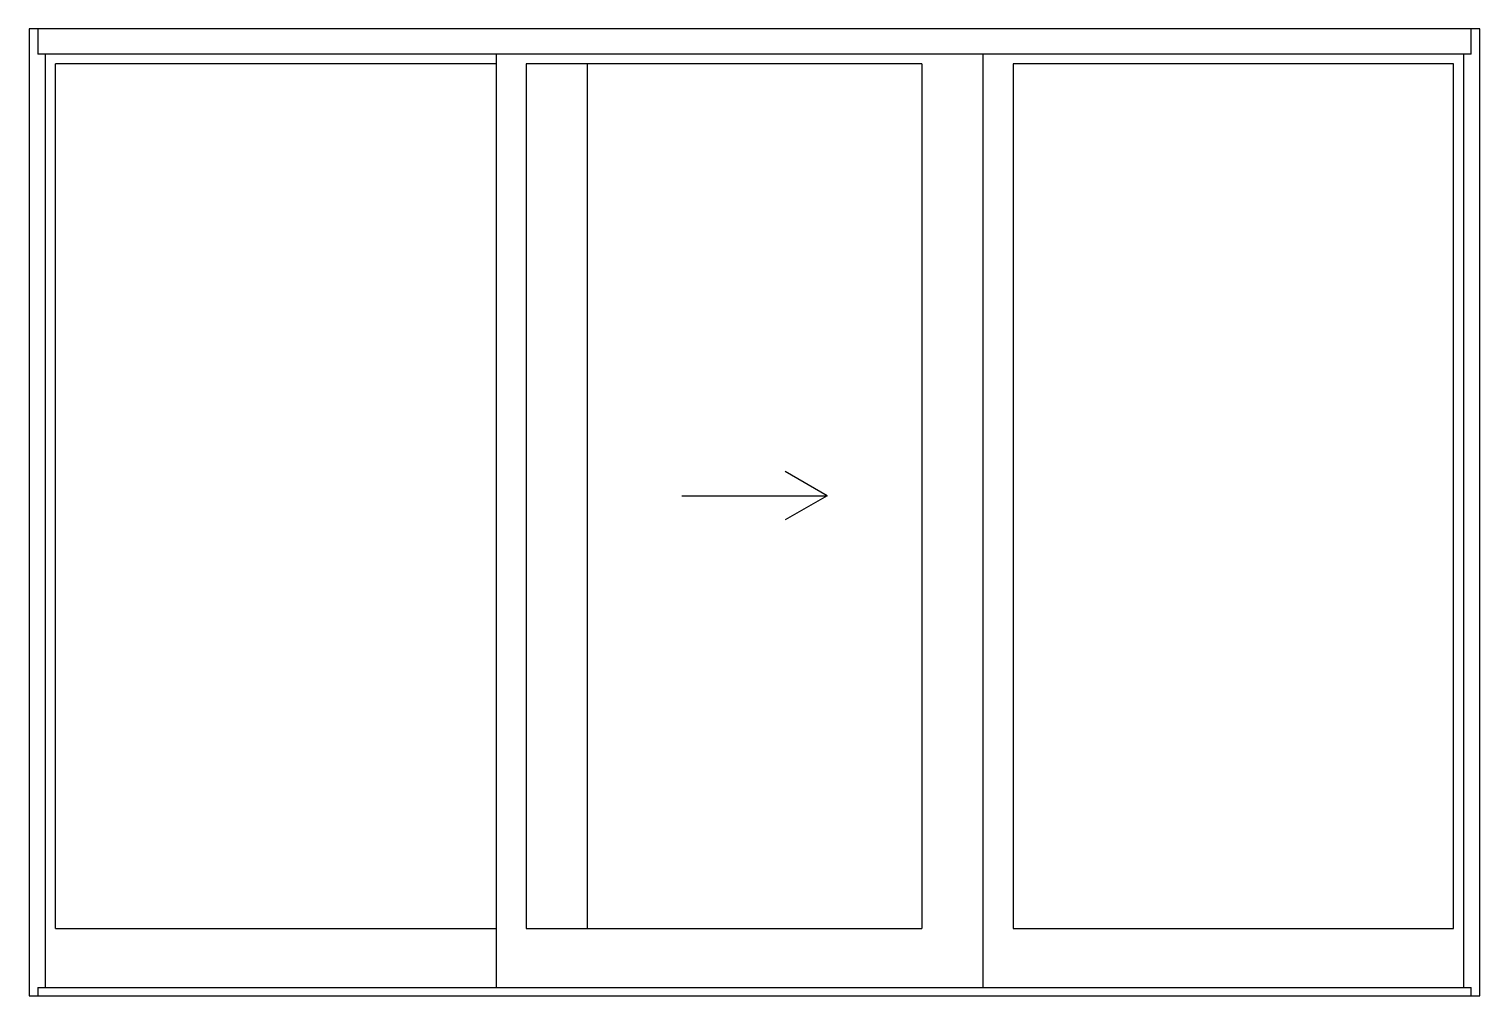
# Model space of a CAD drawing. Extents: x -239 to 68, y 0 to 111.
# Drawn here: x -239 to -119, y 31.3 to 111.3 of the extents above; entities that cross this region are included whole.
import ezdxf

# ---------------------------------------------------------------- set-up
doc = ezdxf.new("R2010")
doc.units = 0
doc.header["$LTSCALE"] = 0.25
doc.header["$MEASUREMENT"] = 0
doc.layers.get('0').update_dxf_attribs({"linetype": 'CONTINUOUS'})
doc.layers.add('FRAME', color=1, linetype='CONTINUOUS')
doc.layers.add('VENT', color=5, linetype='CONTINUOUS')

msp = doc.modelspace()

# ---------------------------------------------------------------- linework, layer by layer
for p, q in [((-173.05, 72.67), (-176.51, 74.67)), ((-185.05, 72.67), (-173.05, 72.67)), ((-173.05, 72.67), (-176.51, 70.67))]:
    msp.add_line(p, q)
at = {"layer": 'FRAME'}
for p, q in [((-119.05, 111.29), (-239.05, 111.29)), ((-239.05, 111.29), (-239.05, 31.29)), ((-238.33, 111.29), (-238.33, 109.2)), ((-119.77, 109.2), (-119.77, 111.29)), ((-119.05, 31.29), (-119.05, 111.29)), ((-119.77, 109.2), (-238.33, 109.2)), ((-237.71, 109.2), (-237.71, 32)), ((-120.39, 32), (-120.39, 109.2)), ((-239.05, 31.29), (-119.05, 31.29)), ((-238.33, 32), (-238.33, 31.29)), ((-238.33, 32), (-119.77, 32)), ((-119.77, 31.29), (-119.77, 32))]:
    msp.add_line(p, q, dxfattribs=at)
at = {"layer": 'VENT'}
for p, q in [((-200.42, 108.41), (-236.86, 108.41)), ((-236.86, 36.87), (-236.86, 108.41)), ((-200.42, 109.2), (-200.42, 32)), ((-165.21, 108.41), (-197.92, 108.41)), ((-197.92, 108.41), (-197.92, 36.87)), ((-192.89, 108.41), (-192.89, 36.87)), ((-165.21, 108.41), (-165.21, 36.87)), ((-160.17, 109.2), (-160.17, 32)), ((-121.24, 108.41), (-157.67, 108.41)), ((-157.67, 108.41), (-157.67, 36.87)), ((-121.24, 36.87), (-121.24, 108.41)), ((-236.86, 36.87), (-200.42, 36.87)), ((-197.92, 36.87), (-165.21, 36.87)), ((-157.67, 36.87), (-121.24, 36.87))]:
    msp.add_line(p, q, dxfattribs=at)

doc.saveas('drawing.dxf')
